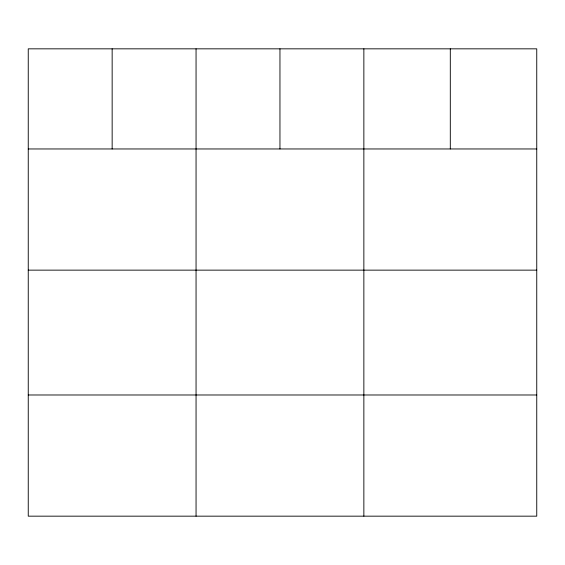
<?xml version="1.0" encoding="UTF-8"?>
<svg xmlns="http://www.w3.org/2000/svg" width="565" height="565" viewBox="0 0 565 565"><rect width="100%" height="100%" fill="white"/><g stroke="black" fill="none" stroke-linecap="round" stroke-linejoin="round"><path stroke-width="0.85" d="M536.75 270.141L536.75 48.837L28.25 48.837L28.25 516.163L536.75 516.163L536.75 270.141L28.25 270.141M28.25 148.962L536.75 148.962M28.25 394.984L536.75 394.984M450.305 48.837L450.305 148.962M363.86 48.837L363.86 516.163M279.957 48.837L279.957 148.962M196.055 48.837L196.055 516.163M112.153 48.837L112.153 148.962"/></g></svg>
